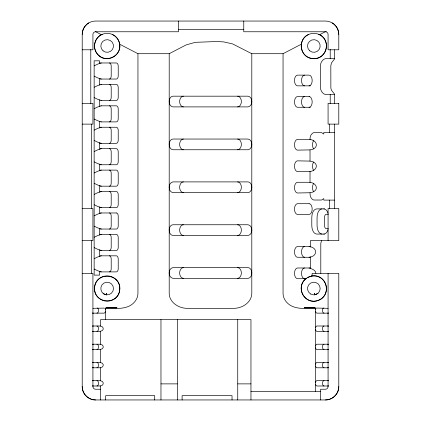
<?xml version="1.0" encoding="UTF-8"?>
<svg xmlns="http://www.w3.org/2000/svg" width="421" height="421" viewBox="0 0 421 421"><rect width="100%" height="100%" fill="white"/><g stroke="black" fill="none" stroke-linecap="round" stroke-linejoin="round"><path stroke-width="0.63" d="M307.814 277.413L311.745 276.055A5.357 3.073 90 0 0 312.166 273.387L338.789 273.392L338.789 386.557C338.947 393.714 332.548 400.082 325.396 399.95L95.604 399.95C88.452 400.082 82.053 393.714 82.211 386.557L82.211 34.443C82.184 29.786 84.784 25.234 88.815 22.902M106.055 294.768L106.35 294.811L106.439 293.321L106.439 294.821L104.992 294.479L103.019 293.321M308.498 34.522C297.526 38.937 299.631 57.051 311.645 58.456C326.396 61.487 332.385 39.416 318.644 34.306M328.459 385.999L317.013 385.999A2.679 1.537 90 0 1 315.603 384.399L315.282 383.32L315.603 382.247A2.679 1.537 -90 0 1 317.013 380.642L328.459 380.642M321.523 240.649L320.797 243.343L320.797 273.392M92.541 313.145L103.987 313.145A2.679 1.537 90 0 0 105.429 311.393L105.718 310.466L105.439 309.551A2.679 1.537 -90 0 0 104.976 308.414L104.913 308.325C114.749 308.13 127.31 310.482 134.636 301.925C136.672 299.547 137.946 296.479 137.946 293.321L137.946 53.704L119.685 44.21C119.111 40.042 116.322 36.28 112.502 34.522M301.315 44.21L283.054 53.704L283.054 293.321C283.044 296.579 284.417 299.715 286.548 302.141C293.932 310.488 306.33 308.109 316.087 308.325L316.024 308.414A2.679 1.537 -90 0 0 315.571 309.535L315.282 310.466L315.571 311.393A2.679 1.537 -90 0 0 317.013 313.145L328.459 313.145M315.561 327.764L315.282 328.68L315.571 329.606A2.679 1.537 -90 0 0 317.013 331.359L328.459 331.359M328.459 344.215L317.013 344.215A2.679 1.537 -90 0 0 315.571 345.967L315.282 346.893L315.571 347.82A2.679 1.537 -90 0 0 317.013 349.572L328.459 349.572M328.459 367.786L317.013 367.786A2.679 1.537 90 0 1 315.571 366.033L315.282 365.107L315.571 364.181A2.679 1.537 -90 0 1 317.013 362.428L328.459 362.428M105.429 311.393L105.429 319.592M306.051 278.565C294.847 286.769 304.851 305.699 318.171 300.426C332.353 295.726 326.749 273.124 311.745 276.055M317.981 293.321L314.65 294.811L314.561 293.321L314.561 294.821L316.008 294.479M309.093 246.559C317.771 247.343 317.771 256.489 309.093 257.273M94.151 65.839L97.882 64.045L101.329 62.971M94.151 87.268L97.882 85.474L101.329 84.4M94.151 108.697L97.882 106.902L101.329 105.824M94.151 130.126L97.882 128.331L101.329 127.253M94.151 151.555L97.882 149.76L101.329 148.681M94.151 172.984L97.882 171.189L101.329 170.11M94.151 194.407L97.882 192.613L101.329 191.539M94.151 215.836L97.882 214.042L101.329 212.968M94.151 237.265L97.882 235.471L101.329 234.397M94.151 258.694L97.882 256.899L101.329 255.821M102.356 34.306C94.562 37.122 91.962 48.015 97.461 54.125C104.887 64.029 121.99 56.056 119.685 44.21M137.946 53.704L169.2 53.704L186.087 44.926L195.344 42.332L216.92 41.516L223.83 41.921L232.676 43.942L251.8 53.704L283.054 53.704M319.586 34.711L326.286 31.233M310.019 149.887L297.573 150.134A5.357 3.073 90 0 1 294.5 144.777A5.357 3.073 90 0 1 297.573 139.419L309.093 139.419C317.781 139.756 319.328 148.855 310.019 149.887L310.019 161.096C319.328 162.127 317.781 171.226 309.093 171.563L297.573 171.563A5.357 3.073 -90 0 1 294.5 166.206A5.357 3.073 -90 0 1 297.573 160.848L310.019 161.096M310.019 192.739L297.573 192.992A5.357 3.073 -90 0 1 294.5 187.634A5.357 3.073 -90 0 1 297.573 182.277L309.093 182.277C317.781 182.614 319.328 191.708 310.019 192.739L310.172 195.391L310.824 197.396L312.245 199.254L313.698 200.012L321.544 200.043L323.786 198.617L323.786 200.107L334.5 200.107M104.187 308.093L92.946 308.325M314.65 294.811L314.945 294.768M183.414 96.183C181.188 96.293 179.941 98.619 179.72 100.608A4.41 2.531 90 0 0 179.72 102.471C179.941 104.461 181.188 106.787 183.414 106.897M237.586 106.897C239.812 106.787 241.059 104.461 241.28 102.471A4.41 2.531 -90 0 0 241.28 100.608C241.059 98.619 239.812 96.293 237.586 96.183M183.414 139.041C181.188 139.146 179.941 141.472 179.72 143.466A4.41 2.531 -90 0 0 179.72 145.329C179.941 147.318 181.188 149.644 183.414 149.755M237.586 149.755C239.812 149.644 241.059 147.318 241.28 145.329A4.41 2.531 90 0 0 241.28 143.466C241.059 141.472 239.812 139.146 237.586 139.041M183.414 181.898C181.188 182.004 179.941 184.33 179.72 186.324A4.405 2.526 90 0 0 179.709 188.092C179.914 190.113 181.151 192.502 183.414 192.613M183.414 224.751C181.188 224.861 179.941 227.187 179.72 229.182A4.41 2.531 -90 0 0 179.72 231.04C179.941 233.034 181.188 235.36 183.414 235.465M237.586 235.465C239.812 235.36 241.059 233.034 241.28 231.04A4.41 2.531 -90 0 0 241.28 229.182C241.059 227.187 239.812 224.861 237.586 224.751M183.414 267.609C181.188 267.719 179.941 270.045 179.72 272.034A4.41 2.531 90 0 0 179.72 273.897C179.941 275.887 181.188 278.213 183.414 278.323M237.586 192.613C239.849 192.502 241.086 190.113 241.291 188.092A4.405 2.526 -90 0 0 241.28 186.324C241.059 184.33 239.812 182.004 237.586 181.898M237.586 278.323C239.849 278.213 241.086 275.829 241.291 273.803A4.405 2.526 -90 0 0 241.28 272.034C241.059 270.045 239.812 267.719 237.586 267.609M178.488 29.623L243.764 29.623M82.211 49.789L92.925 49.789L92.925 34.443A2.679 2.679 0 0 1 95.604 31.764L178.488 31.764L178.488 21.05M334.5 58.614L325.401 58.614C322.46 59.287 320.507 62.792 320.355 65.723L320.355 87.426C320.507 90.352 322.46 93.857 325.401 94.536L334.5 94.536M99.545 62.971L116.385 62.971A3.215 1.842 90 0 1 118.227 66.181L118.227 75.827A3.215 1.842 90 0 1 116.385 79.043L100.198 79.043M100.856 84.4L116.385 84.4A3.215 1.842 -90 0 1 118.227 87.61L118.227 97.256A3.215 1.842 90 0 1 116.385 100.466L100.856 100.466M310.356 85.847L297.573 85.847A5.357 3.073 -90 0 1 294.5 80.49A5.357 3.073 -90 0 1 297.573 75.133L309.093 75.133A5.357 3.073 -90 0 1 312.166 80.49A5.357 3.073 -90 0 1 309.093 85.847M309.714 96.562L297.573 96.562A5.357 3.073 90 0 0 294.5 101.919A5.357 3.073 90 0 0 297.573 107.276L310.356 107.276M82.211 103.361L92.925 103.361L92.925 124.121L82.211 124.121M100.856 105.824L116.385 105.824A3.215 1.842 -90 0 1 118.227 109.039L118.227 118.685A3.215 1.842 90 0 1 116.385 121.895L100.856 121.895M100.198 127.253L116.385 127.253A3.215 1.842 -90 0 1 118.227 130.468L118.227 140.109A3.215 1.842 90 0 1 116.385 143.324L99.545 143.324M334.5 132.547L323.786 132.547L323.786 134.041L321.544 132.61L313.777 132.626L312.45 133.241L310.872 135.173L310.14 137.425L310.019 139.667M100.198 148.681L116.385 148.681A3.215 1.842 90 0 1 118.227 151.897L118.227 161.538A3.215 1.842 90 0 1 116.385 164.753L100.198 164.753M100.198 170.11L116.385 170.11A3.215 1.842 90 0 1 118.227 173.326L118.227 182.967A3.215 1.842 90 0 1 116.385 186.182L100.198 186.182M100.198 191.539L116.385 191.539A3.215 1.842 90 0 1 118.227 194.755L118.227 204.395A3.215 1.842 90 0 1 116.385 207.611L100.198 207.611M82.211 208.532L92.925 208.532L92.925 240.649L82.211 240.649M324.544 208.895L316.708 208.895A8.573 4.915 90 0 0 311.793 217.462L311.793 225.498A8.573 4.915 90 0 0 316.708 234.071L324.544 234.071M100.198 212.968L116.385 212.968M328.291 214.252L326.364 214.252A3.215 1.842 -90 0 0 324.523 217.462L324.517 225.498A3.215 1.842 -90 0 0 326.364 228.714L328.291 228.714M100.198 229.04L116.385 229.04A3.215 1.842 90 0 0 118.227 225.824L118.227 216.184A3.215 1.842 90 0 0 116.385 212.968M100.198 234.397L116.385 234.397A3.215 1.842 -90 0 1 118.227 237.607L118.227 247.253A3.215 1.842 90 0 1 116.385 250.469L100.198 250.469M310.356 246.559L297.573 246.559A5.357 3.073 90 0 0 294.5 251.916A5.357 3.073 90 0 0 297.573 257.273L310.356 257.273M100.198 255.821L116.385 255.821A3.215 1.842 90 0 1 118.227 259.036L118.227 268.682A3.215 1.842 90 0 1 116.385 271.892L100.198 271.892M310.356 267.988L297.573 267.988A5.357 3.073 90 0 0 294.5 273.345A5.357 3.073 90 0 0 297.573 278.702L306.514 278.702M82.211 273.392L92.925 273.392L92.925 386.557A2.679 2.679 0 0 0 95.604 389.236L100.582 389.236M328.054 308.325L316.56 308.051M92.541 326.001L100.582 326.001M328.459 326.001L317.013 326.001A2.679 1.537 90 0 0 315.571 327.748L315.571 311.393M92.541 331.359L100.582 331.359M92.541 344.215L100.582 344.215M92.541 349.572L100.582 349.572M92.541 362.428L100.582 362.428M92.541 367.786L100.582 367.786M92.541 380.642L100.582 380.642M160.969 383.878L177.352 383.878M237.739 383.878L250.958 383.878M92.541 385.999L100.582 385.999M250.958 391.377L320.807 391.377M101.329 79.043L97.882 77.964L94.151 76.169M101.329 100.466L97.882 99.393L94.151 97.598M101.329 121.895L97.882 120.822L94.151 119.027M101.329 143.324L97.882 142.251L94.151 140.456M101.329 164.753L97.882 163.674L94.151 161.885M101.329 186.182L97.882 185.103L94.151 183.309M101.329 207.611L97.882 206.532L94.151 204.738M101.329 229.04L97.882 227.961L94.151 226.166M101.329 250.469L97.882 249.39L94.151 247.595M101.329 271.892L97.882 270.819L94.151 269.024M104.992 294.479L106.35 294.811M309.093 267.988A5.357 3.073 90 0 1 310.335 268.445C312.703 269.082 315.813 270.545 315.903 273.392M95.272 31.522L101.414 34.711M332.185 22.902C336.216 25.234 338.821 29.786 338.789 34.443L338.789 49.789L328.075 49.789L328.075 34.443A2.679 2.679 0 0 0 325.396 31.764L243.764 31.764L243.764 21.05M334.5 49.789L334.5 59.04L331.474 62.918L330.822 65.723L330.864 88.173L331.474 90.231L334.5 94.109L334.5 103.361M334.5 124.121L334.5 208.532M330.217 49.468L330.217 58.614M330.217 94.536L330.217 103.74M329.411 124.121L329.411 132.547M329.411 200.107L329.411 208.532M328.075 240.649L328.075 208.532L338.789 208.532L338.789 240.649L310.335 240.649L310.335 247.016M328.075 273.392L328.075 386.557A2.679 2.679 0 0 1 325.396 389.236L320.628 389.236L320.628 399.95M315.571 308.325L315.571 309.535M315.571 329.606L315.571 345.967M315.571 347.82L315.571 364.181M315.571 366.033L315.571 382.394M315.571 384.252L315.571 391.377M310.335 256.821L310.335 268.445M310.019 171.315L310.019 182.525M251.8 53.704L251.8 293.321C251.732 302.515 241.975 308.567 233.487 308.325L187.513 308.325C179.03 308.546 169.263 302.552 169.2 293.321L169.2 53.704M250.958 399.95L250.958 319.592L100.582 319.592L100.582 326.212C104.15 326.296 104.15 331.059 100.582 331.143L100.582 344.431C104.15 344.51 104.15 349.277 100.582 349.356L100.582 362.644C104.15 362.728 104.15 367.491 100.582 367.575L100.582 380.858C104.15 380.942 104.15 385.704 100.582 385.789L100.582 399.95M237.739 319.592L237.739 399.95M232.034 399.95L232.034 395.666L182.109 395.666L182.109 399.95M177.352 319.592L177.352 399.95M160.969 319.592L160.969 399.95M154.707 399.95L154.707 395.666L105.682 395.666L105.682 399.95M105.429 308.325L105.429 309.535M99.588 63.566L99.588 60.824L94.146 60.824L94.146 275.108L99.588 275.108L99.588 271.298M99.588 78.443L99.588 84.995M99.588 99.872L99.588 106.424M99.588 121.301L99.588 127.852M99.588 142.73L99.588 149.281M99.588 164.158L99.588 170.705M99.588 185.587L99.588 192.134M99.588 207.011L99.588 213.563M99.588 228.44L99.588 234.992M99.588 249.869L99.588 256.421M91.589 124.121L91.589 208.532M91.589 240.649L91.589 273.392M90.783 49.499L90.783 103.829M95.604 399.95A13.393 13.393 0 0 1 82.211 386.557M82.211 34.443A13.393 13.393 0 0 1 95.604 21.05L325.396 21.05A13.393 13.393 0 0 1 338.784 34.443M338.789 386.557A13.393 13.393 0 0 1 325.396 399.95M96.967 380.642A2.679 1.537 90 0 1 98.503 383.32A2.679 1.537 90 0 1 96.967 385.999M96.967 362.428A2.679 1.537 -90 0 1 98.503 365.107A2.679 1.537 -90 0 1 96.967 367.786M96.967 326.001A2.679 1.537 90 0 1 98.503 328.68A2.679 1.537 90 0 1 96.967 331.359M97.493 307.951A2.679 1.537 -90 0 1 98.482 310.93A2.679 1.537 -90 0 1 96.967 313.145M96.967 344.215A2.679 1.537 -90 0 1 98.503 346.893A2.679 1.537 -90 0 1 96.967 349.572M93.236 349.572A2.679 1.537 -90 0 1 92.709 349.409M92.709 344.378A2.679 1.537 -90 0 1 93.236 344.215M93.236 367.786A2.679 1.537 90 0 1 92.709 367.622M92.709 362.592A2.679 1.537 90 0 1 93.236 362.428M93.236 385.999A2.679 1.537 -90 0 1 92.709 385.841M92.709 380.805A2.679 1.537 -90 0 1 93.236 380.642M93.236 331.359A2.679 1.537 -90 0 1 92.709 331.195M92.709 326.164A2.679 1.537 -90 0 1 93.236 326.001M93.236 313.145A2.679 1.537 -90 0 1 92.709 312.982M304.593 278.702A5.357 3.073 -90 0 1 301.52 273.345A5.357 3.073 -90 0 1 304.593 267.988M304.593 257.273A5.357 3.073 -90 0 1 301.52 251.916A5.357 3.073 -90 0 1 304.593 246.559M304.593 85.847A5.357 3.073 90 0 1 301.52 80.49A5.357 3.073 90 0 1 304.593 75.133M304.593 107.276A5.357 3.073 -90 0 1 301.52 101.919A5.357 3.073 -90 0 1 304.593 96.562M323.775 208.895A8.573 4.915 90 0 1 328.033 213.179M328.033 229.787A8.573 4.915 -90 0 1 323.775 234.071M309.093 96.562A5.357 3.073 -90 0 1 312.166 101.919A5.357 3.073 -90 0 1 309.093 107.276M313.587 148.881A5.357 3.073 -90 0 1 313.587 140.672M313.587 170.31A5.357 3.073 -90 0 1 313.587 162.101M313.587 191.734A5.357 3.073 -90 0 1 313.587 183.53M109.365 79.043A3.215 1.842 90 0 0 111.207 75.827L111.207 66.181A3.215 1.842 90 0 0 109.365 62.971M109.365 100.466A3.215 1.842 90 0 0 111.207 97.256L111.207 87.61A3.215 1.842 -90 0 0 109.365 84.4M109.365 121.895A3.215 1.842 90 0 0 111.207 118.685L111.207 109.039A3.215 1.842 -90 0 0 109.365 105.824M109.365 143.324A3.215 1.842 90 0 0 111.207 140.109L111.207 130.468A3.215 1.842 -90 0 0 109.365 127.253M109.365 164.753A3.215 1.842 90 0 0 111.207 161.538L111.207 151.897A3.215 1.842 -90 0 0 109.365 148.681M109.365 207.611A3.215 1.842 90 0 0 111.207 204.395L111.207 194.755A3.215 1.842 90 0 0 109.365 191.539M109.365 186.182A3.215 1.842 90 0 0 111.207 182.967L111.207 173.326A3.215 1.842 90 0 0 109.365 170.11M109.365 229.04A3.215 1.842 90 0 0 111.207 225.824L111.207 216.184A3.215 1.842 90 0 0 109.365 212.968M109.365 234.397A3.215 1.842 -90 0 1 111.207 237.607L111.207 247.253A3.215 1.842 90 0 1 109.365 250.469M109.365 271.892A3.215 1.842 90 0 0 111.207 268.682L111.207 259.036A3.215 1.842 -90 0 0 109.365 255.821M324.033 367.786A2.679 1.537 90 0 1 322.497 365.107A2.679 1.537 90 0 1 324.033 362.428M324.033 385.999A2.679 1.537 -90 0 1 322.497 383.32A2.679 1.537 -90 0 1 324.033 380.642M324.033 349.572A2.679 1.537 90 0 1 322.497 346.893A2.679 1.537 90 0 1 324.033 344.215M324.033 313.145A2.679 1.537 90 0 1 322.518 310.93A2.679 1.537 90 0 1 323.507 307.946M324.033 331.359A2.679 1.537 -90 0 1 322.497 328.68A2.679 1.537 -90 0 1 324.033 326.001M327.764 344.215A2.679 1.537 -90 0 1 328.291 344.378M328.291 349.409A2.679 1.537 -90 0 1 327.764 349.572M327.764 362.428A2.679 1.537 90 0 1 328.291 362.592M328.291 367.622A2.679 1.537 90 0 1 327.764 367.786M327.764 380.642A2.679 1.537 -90 0 1 328.291 380.805M328.291 385.841A2.679 1.537 -90 0 1 327.764 385.999M327.764 326.001A2.679 1.537 90 0 1 328.291 326.164M328.291 331.195A2.679 1.537 90 0 1 327.764 331.359M328.291 312.982A2.679 1.537 90 0 1 327.764 313.145M321.976 234.071A8.573 4.915 -90 0 1 317.06 225.498L317.06 217.462A8.573 4.915 90 0 1 321.976 208.895M251.8 187.256C251.826 189.534 250.627 192.439 248.048 192.613L172.952 192.613C167.921 191.844 167.911 182.667 172.952 181.898L248.048 181.898C250.627 182.072 251.832 184.977 251.8 187.256M251.8 272.966C251.826 275.25 250.627 278.155 248.048 278.323L172.952 278.323C167.911 277.539 167.911 268.393 172.952 267.609L248.048 267.609C250.627 267.788 251.832 270.687 251.8 272.966M169.216 101.072C169.031 103.482 170.195 106.676 172.952 106.897L248.048 106.897C253.089 106.113 253.089 96.967 248.048 96.183L172.952 96.183C170.547 96.325 169.316 98.935 169.216 101.072M169.216 143.929C169.031 146.34 170.195 149.534 172.952 149.755L248.048 149.755C253.089 148.971 253.089 139.825 248.048 139.041L172.952 139.041C170.547 139.177 169.316 141.793 169.216 143.929M169.216 229.645C169.031 232.055 170.195 235.25 172.952 235.465L248.048 235.465C253.089 234.681 253.089 225.535 248.048 224.751L172.952 224.751C170.547 224.893 169.316 227.503 169.216 229.645M94.551 287.432C92.841 303.62 118.585 306.078 119.764 289.637C121.48 273.45 95.714 271.008 94.551 287.432M105.96 307.788L116.901 307.809L105.96 307.788M304.283 307.788L315.229 307.809L304.283 307.788M338.789 103.361L328.075 103.361L328.075 124.121L338.789 124.121L338.789 103.361M309.093 203.706L297.573 203.706A5.357 3.073 90 0 0 294.5 209.058A5.357 3.073 90 0 0 297.573 214.415L309.093 214.415A5.357 3.073 90 0 0 312.166 209.063A5.357 3.073 90 0 0 309.093 203.706M99.019 55.688A12.656 12.656 0 0 0 119.617 48.189A12.656 12.656 0 0 0 102.829 34.101A12.656 12.656 0 0 0 99.019 55.688M307.519 299.494A12.656 12.656 0 0 0 326.501 288.538A12.656 12.656 0 0 0 307.519 277.576A12.656 12.656 0 0 0 307.519 299.494M100.829 299.494A12.656 12.656 0 0 0 119.811 288.538A12.656 12.656 0 0 0 100.829 277.576A12.656 12.656 0 0 0 100.829 299.494M310.682 294.016A6.326 6.326 0 0 0 320.171 288.538A6.326 6.326 0 0 0 310.682 283.054A6.326 6.326 0 0 0 310.682 294.016M103.992 294.016A6.326 6.326 0 0 0 113.481 288.538A6.326 6.326 0 0 0 103.992 283.054A6.326 6.326 0 0 0 103.992 294.016M305.709 55.688A12.656 12.656 0 0 0 326.307 48.189A12.656 12.656 0 0 0 309.519 34.101A12.656 12.656 0 0 0 305.709 55.688M309.777 50.841A6.326 6.326 0 0 0 320.076 47.089A6.326 6.326 0 0 0 311.682 40.048A6.326 6.326 0 0 0 309.777 50.841M103.087 50.841A6.326 6.326 0 0 0 113.386 47.089A6.326 6.326 0 0 0 104.992 40.048A6.326 6.326 0 0 0 103.087 50.841"/></g></svg>
